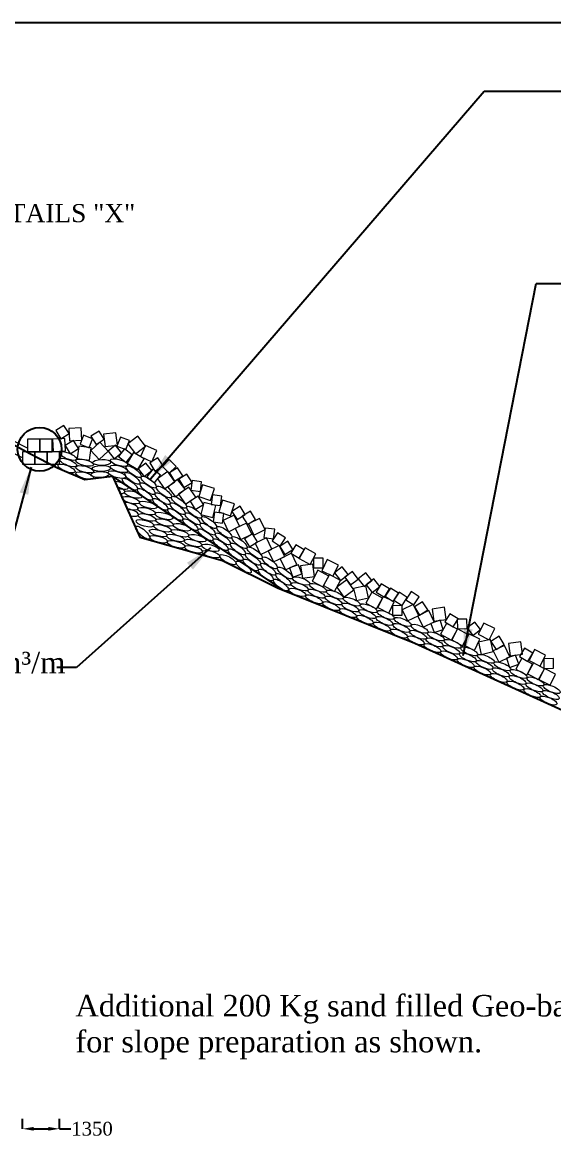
# Model space of a CAD drawing. Header units: metres. Extents: x -1354 to 3686, y -9962 to -7697.
# Drawn here: x -264.16 to -244.85, y -9553.68 to -9512.88 of the extents above; entities that cross this region are included whole.
import ezdxf

# ---------------------------------------------------------------- set-up
doc = ezdxf.new("R2010")
doc.units = ezdxf.units.M
doc.layers.add('LINE', color=7, linetype='Continuous')
doc.styles.get("Standard").update_dxf_attribs({"font": 'times.ttf'})
doc.dimstyles.get("Standard").update_dxf_attribs({"dimtxt": 0.5, "dimasz": 0.4075, "dimexe": 0.364, "dimexo": 0.219, "dimgap": 0.09, "dimtad": 0, "dimdec": 0, "dimlfac": 1000, "dimzin": 0, "dimdsep": 46, "dimtxsty": 'Standard', "dimcen": 0.09, "dimadec": 0, "dimazin": 0, "dimtfac": 1, "dimtdec": 0, "dimtofl": 0, "dimtmove": 0, "dimatfit": 3, "dimfxl": 1, "dimtolj": 1, "dimtzin": 0, "dimarcsym": 0})

# ---------------------------------------------------------------- blocks, each defined once
blk = doc.blocks.new('*D463')
at = {"color": 0, "lineweight": -2, "ltscale": 0.5}
for p, q in [((-264.159, -9553.071), (-264.159, -9552.707)), ((-263.752, -9553.071), (-263.217, -9553.071)), ((-262.809, -9553.071), (-262.809, -9552.707)), ((-262.809, -9553.071), (-262.402, -9553.071))]:
    blk.add_line(p, q, dxfattribs=at)
at = {"color": 0, "linetype": 'Continuous', "lineweight": -3, "ltscale": 0.5}
for points in [[(-263.752, -9553.003), (-263.752, -9553.139), (-264.159, -9553.071)], [(-263.217, -9553.003), (-263.217, -9553.139), (-262.809, -9553.071)]]:
    blk.add_solid(points, dxfattribs=at)
at = {"layer": 'Defpoints', "color": 0, "linetype": 'Continuous', "lineweight": -3, "ltscale": 0.5}
for p in [(-264.159, -9553.071), (-262.809, -9553.071), (-262.809, -9553.071)]:
    blk.add_point(p, dxfattribs=at)
at = {"color": 0, "linetype": 'Continuous', "lineweight": -3, "ltscale": 0.5, "insert": (-261.63, -9553.071), "char_height": 0.5, "attachment_point": 5}
blk.add_mtext('\\A1;1350', dxfattribs=at)

msp = doc.modelspace()

# ---------------------------------------------------------------- linework, layer by layer
at = {"linetype": 'ByBlock', "lineweight": 13, "ltscale": 0.5}
for p, q in [((-263.976258, -9528.345071), (-267.88975, -9526.388325)), ((-264.159459, -9528.700684), (-267.984177, -9526.788325))]:
    msp.add_line(p, q, dxfattribs=at)
at = {"color": 0, "linetype": 'Continuous', "lineweight": -3, "ltscale": 0.5}
msp.add_line((-254.691781, -9533.496305), (-260.88975, -9529.364325), dxfattribs=at)
at = {"color": 3, "linetype": 'Continuous', "lineweight": -3, "ltscale": 0.5}
msp.add_lwpolyline([(-265.88975, -9527.451325), (-263.88975, -9528.544325), (-262.88975, -9529.064325), (-261.88975, -9529.484325), (-260.88975, -9529.364325), (-259.88975, -9531.584325), (-256.88975, -9532.426325), (-254.88975, -9533.416325), (-249.88975, -9535.436325), (-243.88975, -9538.156325), (-239.88975, -9539.246325), (-235.88975, -9540.026325), (-231.88975, -9543.566325), (-227.88975, -9547.116325), (-222.88975, -9550.656325), (-217.88975, -9551.436325), (-212.88975, -9551.326325), (-207.88975, -9550.846325), (-202.88975, -9550.206325), (-196.88975, -9549.216325), (-190.88975, -9548.196325)], dxfattribs=at)
at = {"linetype": 'ByBlock', "lineweight": 18, "ltscale": 0.5}
for points in [[(-263.976258, -9528.476325), (-263.526258, -9528.476325), (-263.526258, -9528.026325), (-263.976258, -9528.026325)], [(-263.526258, -9528.476325), (-263.076258, -9528.476325), (-263.076258, -9528.026325), (-263.526258, -9528.026325)], [(-264.159459, -9528.926325), (-263.709459, -9528.926325), (-263.709459, -9528.476325), (-264.159459, -9528.476325)], [(-263.709459, -9528.926325), (-263.259459, -9528.926325), (-263.259459, -9528.476325), (-263.709459, -9528.476325)], [(-263.259459, -9528.926325), (-262.809459, -9528.926325), (-262.809459, -9528.476325), (-263.259459, -9528.476325)]]:
    msp.add_lwpolyline(points, close=True, dxfattribs=at)
at = {"color": 0, "linetype": 'ByBlock', "lineweight": 15, "ltscale": 0.5}
for centre, major_axis in [((-262.500445, -9528.633335), (0.309014, -0.123432)), ((-262.556731, -9529.084991), (0.309014, -0.123432)), ((-262.4959, -9528.872258), (0.309014, -0.123432)), ((-261.897709, -9528.874384), (0.323352, -0.078537)), ((-261.893164, -9529.113307), (0.323352, -0.078537)), ((-261.290466, -9529.082656), (0.332691, 0.006464)), ((-261.274151, -9528.86436), (0.332691, 0.006464)), ((-260.655131, -9529.100355), (0.321267, -0.086675)), ((-260.643882, -9528.872656), (0.321267, -0.086675)), ((-260.112054, -9529.20443), (0.268997, -0.19587)), ((-261.894072, -9529.341798), (0.321338, -0.086412)), ((-261.345267, -9529.306328), (0.332691, 0.006464)), ((-260.719361, -9529.307538), (0.321267, -0.086675)), ((-260.254859, -9529.656219), (0.268997, -0.19587)), ((-260.159658, -9529.444181), (0.268997, -0.19587)), ((-259.568591, -9529.58235), (0.268997, -0.19587)), ((-259.700233, -9530.025697), (0.268997, -0.19587)), ((-259.612713, -9529.817897), (0.268997, -0.19587)), ((-259.012756, -9529.942623), (0.268997, -0.19587)), ((-260.220175, -9530.235476), (0.321338, -0.086412)), ((-260.128617, -9530.032113), (0.321338, -0.086412)), ((-259.15017, -9530.388419), (0.268997, -0.19587)), ((-259.063639, -9530.181282), (0.268997, -0.19587)), ((-258.465279, -9530.309749), (0.268997, -0.19587)), ((-259.643635, -9530.63515), (0.321338, -0.086412)), ((-259.588432, -9530.411027), (0.321338, -0.086412)), ((-259.011891, -9530.810701), (0.321338, -0.086412)), ((-258.602465, -9530.756175), (0.268997, -0.19587)), ((-258.516161, -9530.548408), (0.268997, -0.19587)), ((-257.916204, -9530.675552), (0.268997, -0.19587)), ((-259.704351, -9531.077106), (0.321338, -0.086412)), ((-259.62948, -9530.862618), (0.321338, -0.086412)), ((-258.994384, -9531.045188), (0.321338, -0.086412)), ((-258.362641, -9531.220738), (0.321338, -0.086412)), ((-258.053847, -9531.124427), (0.268997, -0.19587)), ((-257.967087, -9530.91421), (0.268997, -0.19587)), ((-257.422574, -9531.287694), (0.268997, -0.19587)), ((-257.371692, -9531.049035), (0.268997, -0.19587)), ((-259.787487, -9531.416262), (0.245884, -0.224201)), ((-259.22652, -9531.430094), (0.321338, -0.086412)), ((-259.06851, -9531.257093), (0.321338, -0.086412)), ((-258.590679, -9531.610082), (0.321338, -0.086412)), ((-258.433414, -9531.439663), (0.321338, -0.086412)), ((-257.80167, -9531.615214), (0.321338, -0.086412)), ((-257.502035, -9531.495692), (0.268997, -0.19587)), ((-256.8735, -9531.641576), (0.268997, -0.19587)), ((-256.822618, -9531.402918), (0.268997, -0.19587)), ((-259.210876, -9531.658456), (0.321338, -0.086412)), ((-258.575035, -9531.838443), (0.321338, -0.086412)), ((-257.955583, -9531.792651), (0.321338, -0.086412)), ((-257.939939, -9532.021013), (0.321338, -0.086412)), ((-257.32384, -9531.968202), (0.321338, -0.086412)), ((-256.95258, -9531.854144), (0.268997, -0.19587)), ((-256.326403, -9532.008173), (0.268997, -0.19587)), ((-256.267475, -9531.777428), (0.268997, -0.19587)), ((-257.308195, -9532.196563), (0.321338, -0.086412)), ((-256.689216, -9532.397591), (0.292804, -0.158085)), ((-256.412326, -9532.219218), (0.268997, -0.19587)), ((-255.777328, -9532.381061), (0.268997, -0.19587)), ((-255.7184, -9532.150315), (0.268997, -0.19587)), ((-255.166512, -9532.514396), (0.268997, -0.19587)), ((-256.117682, -9532.667673), (0.268997, -0.19587)), ((-255.861655, -9532.590384), (0.268997, -0.19587)), ((-255.22544, -9532.745141), (0.268997, -0.19587)), ((-254.619111, -9532.881886), (0.268997, -0.19587)), ((-255.31106, -9532.952842), (0.268997, -0.19587)), ((-254.760465, -9533.31967), (0.268997, -0.19587)), ((-254.678039, -9533.112632), (0.268997, -0.19587)), ((-254.029207, -9533.169813), (0.313968, -0.110222)), ((-254.169189, -9533.587234), (0.313968, -0.110222)), ((-254.082771, -9533.382182), (0.313968, -0.110222)), ((-253.467424, -9533.632998), (0.306829, -0.128766)), ((-253.41386, -9533.420629), (0.306829, -0.128766)), ((-252.798431, -9533.668459), (0.306829, -0.128766)), ((-253.553842, -9533.83805), (0.306829, -0.128766)), ((-252.938413, -9534.08588), (0.306829, -0.128766)), ((-252.851995, -9533.880828), (0.306829, -0.128766)), ((-252.186355, -9533.92268), (0.306829, -0.128766)), ((-252.326337, -9534.340101), (0.306829, -0.128766)), ((-252.239919, -9534.135049), (0.306829, -0.128766)), ((-251.623299, -9534.376621), (0.306829, -0.128766)), ((-251.569735, -9534.164252), (0.306829, -0.128766)), ((-250.951699, -9534.40397), (0.306829, -0.128766)), ((-251.709717, -9534.581673), (0.306829, -0.128766)), ((-251.089073, -9534.827252), (0.306829, -0.128766)), ((-251.002655, -9534.6222), (0.306829, -0.128766)), ((-250.386035, -9534.876122), (0.306829, -0.128766)), ((-250.335078, -9534.657893), (0.306829, -0.128766)), ((-249.722779, -9534.908802), (0.306829, -0.128766)), ((-250.472453, -9535.081174), (0.306829, -0.128766)), ((-249.773735, -9535.127032), (0.306829, -0.128766)), ((-249.126869, -9535.185273), (0.306829, -0.128766)), ((-249.852629, -9535.332017), (0.306829, -0.128766)), ((-249.256719, -9535.608488), (0.306829, -0.128766)), ((-249.177825, -9535.403502), (0.306829, -0.128766)), ((-248.570443, -9535.672921), (0.306829, -0.128766)), ((-248.519486, -9535.454691), (0.306829, -0.128766)), ((-247.914487, -9535.727917), (0.306829, -0.128766)), ((-248.649336, -9535.877906), (0.306829, -0.128766)), ((-247.965444, -9535.946146), (0.306829, -0.128766)), ((-247.309935, -9536.000811), (0.306829, -0.128766)), ((-248.044337, -9536.151132), (0.306829, -0.128766)), ((-247.439786, -9536.424027), (0.306829, -0.128766)), ((-247.360892, -9536.219041), (0.306829, -0.128766)), ((-246.765504, -9536.488856), (0.306829, -0.128766)), ((-246.714547, -9536.270627), (0.306829, -0.128766)), ((-246.121244, -9536.550243), (0.306829, -0.128766)), ((-246.844397, -9536.693842), (0.306829, -0.128766)), ((-246.158121, -9536.767545), (0.306829, -0.128766)), ((-245.510509, -9536.81986), (0.306829, -0.128766)), ((-246.237014, -9536.972531), (0.306829, -0.128766)), ((-245.626279, -9537.242148), (0.306829, -0.128766)), ((-245.547386, -9537.037162), (0.306829, -0.128766)), ((-244.954903, -9537.313534), (0.306829, -0.128766)), ((-244.918026, -9537.096231), (0.306829, -0.128766)), ((-245.033796, -9537.518519), (0.306829, -0.128766))]:
    msp.add_ellipse(centre, major_axis=major_axis, ratio=0.329715771, dxfattribs=at)
for centre, start_param, end_param in [((-260.627233, -9529.699918), 4.585476007, 8.5080869), ((-260.760361, -9529.856563), 5.297149095, 7.796413811), ((-260.278731, -9530.45258), 4.55022188, 8.543341027), ((-260.265321, -9530.68263), 4.871191672, 8.222371235)]:
    msp.add_ellipse(centre, major_axis=(0.321338, -0.086412), ratio=0.329715771, start_param=start_param, end_param=end_param, dxfattribs=at)
at = {"layer": 'LINE', "color": 0, "linetype": 'ByBlock', "lineweight": -3, "ltscale": 0.5}
msp.add_lwpolyline([(-304.832829, -9512.884971), (-186.182479, -9512.884971), (-186.182479, -9594.588503), (-304.832829, -9594.588503)], close=True, dxfattribs=at)
at = {"layer": 'LINE', "color": 0, "linetype": 'ByBlock', "lineweight": 18, "ltscale": 0.5}
for points in [[(-262.761462, -9528.00301), (-262.464938, -9527.81707), (-262.650879, -9527.520546), (-262.947402, -9527.706487), (-262.761462, -9528.00301)], [(-262.452314, -9528.078228), (-262.003008, -9528.053241), (-262.027995, -9527.603935), (-262.477301, -9527.628922), (-262.452314, -9528.078228)], [(-261.482452, -9528.212076), (-261.185929, -9528.026136), (-261.371869, -9527.729612), (-261.668393, -9527.915553), (-261.482452, -9528.212076)], [(-260.760881, -9527.787498), (-261.207594, -9527.841789), (-261.153304, -9528.288502), (-260.706591, -9528.234211), (-260.760881, -9527.787498)], [(-263.041975, -9528.469306), (-262.592669, -9528.444319), (-262.617656, -9527.995013), (-263.066962, -9528.02), (-263.041975, -9528.469306)], [(-262.419028, -9528.550634), (-262.122505, -9528.364693), (-262.308446, -9528.06817), (-262.604969, -9528.25411), (-262.419028, -9528.550634)], [(-262.064463, -9528.204039), (-261.737866, -9528.329872), (-261.612032, -9528.003275), (-261.93863, -9527.877441), (-262.064463, -9528.204039)], [(-261.042362, -9528.459186), (-261.345849, -9528.126928), (-261.678107, -9528.430415), (-261.37462, -9528.762673), (-261.042362, -9528.459186)], [(-260.723928, -9528.271378), (-260.397331, -9528.397212), (-260.271497, -9528.070614), (-260.598095, -9527.944781), (-260.723928, -9528.271378)], [(-260.046892, -9528.548192), (-259.691848, -9528.271708), (-259.968332, -9527.916664), (-260.323376, -9528.193148), (-260.046892, -9528.548192)], [(-261.666485, -9528.335817), (-262.112672, -9528.277357), (-262.171132, -9528.723543), (-261.724945, -9528.782003), (-261.666485, -9528.335817)], [(-260.556195, -9528.516158), (-260.775567, -9528.243439), (-261.048287, -9528.462811), (-260.828914, -9528.73553), (-260.556195, -9528.516158)], [(-260.384636, -9528.86674), (-260.170993, -9528.58951), (-260.448223, -9528.375867), (-260.661866, -9528.653097), (-260.384636, -9528.86674)], [(-260.348613, -9528.8964), (-259.958688, -9529.121029), (-259.734058, -9528.731104), (-260.123983, -9528.506475), (-260.348613, -9528.8964)], [(-259.458662, -9528.839404), (-259.275489, -9528.428372), (-259.686521, -9528.245199), (-259.869694, -9528.656231), (-259.458662, -9528.839404)], [(-259.949164, -9529.103154), (-259.733807, -9529.379055), (-259.457906, -9529.163698), (-259.673263, -9528.887797), (-259.949164, -9529.103154)], [(-259.344574, -9529.179767), (-259.048051, -9528.993826), (-259.233991, -9528.697303), (-259.530515, -9528.883243), (-259.344574, -9529.179767)], [(-258.822468, -9529.258097), (-258.575944, -9529.00965), (-258.82439, -9528.763126), (-259.070915, -9529.011572), (-258.822468, -9529.258097)], [(-259.3558, -9529.606513), (-259.143737, -9529.328072), (-259.422179, -9529.116009), (-259.634241, -9529.39445), (-259.3558, -9529.606513)], [(-258.623737, -9529.571197), (-258.879913, -9529.201232), (-259.249878, -9529.457408), (-258.993701, -9529.827373), (-258.623737, -9529.571197)], [(-258.627339, -9529.544177), (-258.330816, -9529.358236), (-258.516756, -9529.061713), (-258.81328, -9529.247653), (-258.627339, -9529.544177)], [(-258.290981, -9529.775717), (-257.994457, -9529.589776), (-258.180398, -9529.293253), (-258.476921, -9529.479193), (-258.290981, -9529.775717)], [(-258.875153, -9529.759421), (-258.5992, -9530.114878), (-258.243743, -9529.838925), (-258.519695, -9529.483468), (-258.875153, -9529.759421)], [(-257.857375, -9530.1298), (-258.113551, -9529.759835), (-258.483516, -9530.016011), (-258.22734, -9530.385976), (-257.857375, -9530.1298)], [(-257.991585, -9529.525309), (-258.038904, -9529.872096), (-257.692118, -9529.919415), (-257.644799, -9529.572628), (-257.991585, -9529.525309)], [(-257.326162, -9530.243948), (-257.183381, -9529.8172), (-257.610128, -9529.674419), (-257.752909, -9530.101167), (-257.326162, -9530.243948)], [(-257.876026, -9530.575329), (-257.579503, -9530.389389), (-257.765443, -9530.092865), (-258.061967, -9530.278806), (-257.876026, -9530.575329)], [(-257.256364, -9530.042028), (-257.303683, -9530.388814), (-256.956896, -9530.436133), (-256.909577, -9530.089347), (-257.256364, -9530.042028)], [(-256.597794, -9530.801127), (-256.455013, -9530.37438), (-256.881761, -9530.231598), (-257.024542, -9530.658346), (-256.597794, -9530.801127)], [(-257.673823, -9530.761517), (-257.237451, -9530.871425), (-257.127543, -9530.435054), (-257.563915, -9530.325146), (-257.673823, -9530.761517)], [(-256.359352, -9530.943009), (-256.062829, -9530.757068), (-256.248769, -9530.460545), (-256.545293, -9530.646485), (-256.359352, -9530.943009)], [(-255.981908, -9531.12022), (-255.685385, -9530.934279), (-255.871325, -9530.637756), (-256.167848, -9530.823696), (-255.981908, -9531.12022)], [(-257.18343, -9530.672348), (-257.230749, -9531.019134), (-256.883963, -9531.066453), (-256.836644, -9530.719667), (-257.18343, -9530.672348)], [(-256.866922, -9530.977252), (-256.670563, -9531.382151), (-256.265664, -9531.185792), (-256.462024, -9530.780893), (-256.866922, -9530.977252)], [(-256.422428, -9531.262643), (-256.226069, -9531.667542), (-255.82117, -9531.471183), (-256.017529, -9531.066284), (-256.422428, -9531.262643)], [(-255.941543, -9531.098847), (-255.745184, -9531.503745), (-255.340285, -9531.307386), (-255.536644, -9530.902487), (-255.941543, -9531.098847)], [(-255.90635, -9531.937484), (-255.609827, -9531.751543), (-255.795767, -9531.45502), (-256.09229, -9531.640961), (-255.90635, -9531.937484)], [(-255.334016, -9531.248135), (-255.381335, -9531.594921), (-255.034548, -9531.64224), (-254.987229, -9531.295454), (-255.334016, -9531.248135)], [(-254.597252, -9531.609988), (-254.890334, -9531.418669), (-255.081653, -9531.711751), (-254.78857, -9531.90307), (-254.597252, -9531.609988)], [(-255.696072, -9531.804592), (-255.499713, -9532.20949), (-255.094814, -9532.013131), (-255.291173, -9531.608232), (-255.696072, -9531.804592)], [(-255.227213, -9532.077662), (-255.030854, -9532.48256), (-254.625955, -9532.286201), (-254.822314, -9531.881302), (-255.227213, -9532.077662)], [(-254.62143, -9532.214058), (-254.324907, -9532.028118), (-254.510847, -9531.731594), (-254.80737, -9531.917535), (-254.62143, -9532.214058)], [(-254.102851, -9532.341246), (-253.921537, -9532.041871), (-254.220912, -9531.860557), (-254.402226, -9532.159931), (-254.102851, -9532.341246)], [(-254.787482, -9532.363619), (-254.591123, -9532.768518), (-254.186224, -9532.572158), (-254.382583, -9532.16726), (-254.787482, -9532.363619)], [(-253.488034, -9532.181767), (-253.883159, -9531.966415), (-254.098511, -9532.36154), (-253.703386, -9532.576892), (-253.488034, -9532.181767)], [(-254.449167, -9532.700518), (-254.335574, -9533.031571), (-254.00452, -9532.917978), (-254.118114, -9532.586924), (-254.449167, -9532.700518)], [(-253.537118, -9533.007162), (-253.601373, -9532.561773), (-254.046762, -9532.626029), (-253.982506, -9533.071418), (-253.537118, -9533.007162)], [(-253.222792, -9532.69314), (-253.228226, -9532.343182), (-253.578184, -9532.348616), (-253.57275, -9532.698574), (-253.222792, -9532.69314)], [(-252.674669, -9532.595776), (-253.078159, -9532.396538), (-253.277397, -9532.800028), (-252.873907, -9532.999266), (-252.674669, -9532.595776)], [(-252.535492, -9532.663295), (-252.813156, -9532.876374), (-252.600077, -9533.154038), (-252.322413, -9532.940959), (-252.535492, -9532.663295)], [(-253.022123, -9532.993895), (-253.417248, -9532.778543), (-253.6326, -9533.173668), (-253.237475, -9533.38902), (-253.022123, -9532.993895)], [(-252.60029, -9533.153808), (-252.995414, -9532.938456), (-253.210766, -9533.333581), (-252.815642, -9533.548933), (-252.60029, -9533.153808)], [(-252.165311, -9532.822886), (-252.442975, -9533.035965), (-252.229896, -9533.313629), (-251.952232, -9533.100551), (-252.165311, -9532.822886)], [(-251.672953, -9532.876326), (-251.950617, -9533.089405), (-251.737539, -9533.367069), (-251.459874, -9533.153991), (-251.672953, -9532.876326)], [(-251.383677, -9533.094159), (-251.661341, -9533.307238), (-251.448263, -9533.584902), (-251.170598, -9533.371823), (-251.383677, -9533.094159)], [(-252.735307, -9533.396864), (-252.470758, -9533.760888), (-252.106734, -9533.496339), (-252.371283, -9533.132315), (-252.735307, -9533.396864)], [(-252.021123, -9533.886685), (-251.581912, -9533.788738), (-251.679859, -9533.349527), (-252.11907, -9533.447474), (-252.021123, -9533.886685)], [(-250.995537, -9533.754755), (-250.814223, -9533.455381), (-251.113597, -9533.274067), (-251.294912, -9533.573441), (-250.995537, -9533.754755)], [(-250.488982, -9533.618853), (-250.782064, -9533.427534), (-250.973382, -9533.720617), (-250.6803, -9533.911935), (-250.488982, -9533.618853)], [(-251.067369, -9533.793442), (-251.462493, -9533.57809), (-251.677845, -9533.973214), (-251.282721, -9534.188566), (-251.067369, -9533.793442)], [(-250.643256, -9533.932503), (-251.046746, -9533.733265), (-251.245984, -9534.136755), (-250.842494, -9534.335993), (-250.643256, -9533.932503)], [(-250.168044, -9533.770994), (-250.461126, -9533.579676), (-250.652445, -9533.872758), (-250.359362, -9534.064077), (-250.168044, -9533.770994)], [(-249.736626, -9533.750532), (-250.029708, -9533.559214), (-250.221026, -9533.852296), (-249.927944, -9534.043615), (-249.736626, -9533.750532)], [(-250.354551, -9534.413866), (-250.359985, -9534.063909), (-250.709942, -9534.069343), (-250.704508, -9534.4193), (-250.354551, -9534.413866)], [(-250.356232, -9534.216882), (-250.159872, -9534.621781), (-249.754974, -9534.425422), (-249.951333, -9534.020523), (-250.356232, -9534.216882)], [(-249.723182, -9534.411288), (-249.426659, -9534.225347), (-249.612599, -9533.928824), (-249.909123, -9534.114764), (-249.723182, -9534.411288)], [(-249.790599, -9534.444863), (-249.59424, -9534.849762), (-249.189341, -9534.653403), (-249.3857, -9534.248504), (-249.790599, -9534.444863)], [(-248.752926, -9534.571886), (-248.817182, -9534.126498), (-249.26257, -9534.190753), (-249.198315, -9534.636142), (-248.752926, -9534.571886)], [(-249.30746, -9534.714349), (-249.193866, -9535.045403), (-248.862813, -9534.931809), (-248.976406, -9534.600756), (-249.30746, -9534.714349)], [(-248.348934, -9534.927865), (-248.744059, -9534.712513), (-248.959411, -9535.107638), (-248.564286, -9535.32299), (-248.348934, -9534.927865)], [(-248.505886, -9534.843288), (-248.324572, -9534.543913), (-248.623946, -9534.362599), (-248.805261, -9534.661974), (-248.505886, -9534.843288)], [(-247.996455, -9534.90411), (-248.001889, -9534.554152), (-248.351846, -9534.559586), (-248.346412, -9534.909544), (-247.996455, -9534.90411)], [(-247.716808, -9534.662657), (-247.994472, -9534.875736), (-247.781393, -9535.153401), (-247.503729, -9534.940322), (-247.716808, -9534.662657)], [(-246.98853, -9534.902898), (-247.39202, -9534.703661), (-247.591258, -9535.107151), (-247.187768, -9535.306389), (-246.98853, -9534.902898)], [(-247.944757, -9535.129133), (-248.339881, -9534.913781), (-248.555233, -9535.308905), (-248.160109, -9535.524257), (-247.944757, -9535.129133)], [(-247.526362, -9535.2909), (-247.929852, -9535.091662), (-248.12909, -9535.495152), (-247.7256, -9535.69439), (-247.526362, -9535.2909)], [(-247.483893, -9535.836714), (-247.044682, -9535.738767), (-247.142629, -9535.299556), (-247.58184, -9535.397503), (-247.483893, -9535.836714)], [(-246.941573, -9535.661365), (-246.64505, -9535.475425), (-246.83099, -9535.178901), (-247.127514, -9535.364842), (-246.941573, -9535.661365)], [(-247.043557, -9535.713747), (-246.847198, -9536.118646), (-246.442299, -9535.922287), (-246.638659, -9535.517388), (-247.043557, -9535.713747)], [(-245.981673, -9535.827394), (-246.045928, -9535.382005), (-246.491317, -9535.446261), (-246.427062, -9535.891649), (-245.981673, -9535.827394)], [(-246.563845, -9535.977903), (-246.450251, -9536.308956), (-246.119198, -9536.195363), (-246.232791, -9535.864309), (-246.563845, -9535.977903)], [(-245.788271, -9536.093001), (-245.606957, -9535.793627), (-245.906331, -9535.612312), (-246.087646, -9535.911687), (-245.788271, -9536.093001)], [(-245.141797, -9535.861871), (-245.545287, -9535.662633), (-245.744525, -9536.066123), (-245.341035, -9536.265361), (-245.141797, -9535.861871)], [(-245.611652, -9536.192975), (-246.006776, -9535.977623), (-246.222128, -9536.372747), (-245.827004, -9536.588099), (-245.611652, -9536.192975)], [(-245.186838, -9536.360569), (-245.581963, -9536.145217), (-245.797315, -9536.540342), (-245.40219, -9536.755694), (-245.186838, -9536.360569)], [(-244.781407, -9536.552235), (-245.184897, -9536.352997), (-245.384134, -9536.756487), (-244.980644, -9536.955725), (-244.781407, -9536.552235)], [(-244.852189, -9536.342783), (-244.857623, -9535.992826), (-245.207581, -9535.99826), (-245.202147, -9536.348217), (-244.852189, -9536.342783)]]:
    msp.add_lwpolyline(points, dxfattribs=at)
at = {"layer": 'LINE', "color": 0, "linetype": 'ByBlock', "lineweight": -3, "ltscale": 0.5}
msp.add_circle((-263.536138, -9528.391769), 0.797365, dxfattribs=at)

# ---------------------------------------------------------------- texts
at = {"color": 0, "linetype": 'Continuous', "lineweight": -3, "ltscale": 0.5, "insert": (-262.235428, -9548.208787), "char_height": 0.78176775, "width": 44.3343089, "attachment_point": 1}
msp.add_mtext('Additional 200 Kg sand filled Geo-bags @ 20.00 m³/m\\Pfor slope preparation as shown.', dxfattribs=at)
at = {"layer": 'LINE', "color": 0, "linetype": 'ByBlock', "lineweight": -3, "ltscale": 0.5, "insert": (-267.994956, -9519.480675), "char_height": 0.65828823, "attachment_point": 1}
msp.add_mtext('SEE DETAILS "X"', dxfattribs=at)
at = {"layer": 'LINE', "color": 0, "linetype": 'ByBlock', "lineweight": -3, "ltscale": 0.5, "insert": (-288.076447, -9535.7437), "char_height": 0.78176775, "width": 44.3343089, "attachment_point": 1}
msp.add_mtext('Additional 200 Kg sand filled Geo-bags @ 4.00 m³/m\\Pfor slope preparation as shown.', dxfattribs=at)

# ---------------------------------------------------------------- dimensions: what is measured, and where the dimension line sits
at = {"color": 0, "linetype": 'Continuous', "lineweight": -3, "ltscale": 0.5}
dim = msp.add_linear_dim(base=(-262.809459, -9553.070895), p1=(-264.159459, -9553.070895), p2=(-262.809459, -9553.070895), dimstyle='Standard', override={"dimfxl": 0.15, "dimfxlon": 1}, dxfattribs=at)
dim.commit()
dim.dimension.update_dxf_attribs({"geometry": '*D463', "text_midpoint": (-261.630092, -9553.070895)})

# ---------------------------------------------------------------- leaders
for points in [[(-259.499263, -9529.463518), (-247.379353, -9515.382049), (-243.86038, -9515.383683)], [(-248.142406, -9535.882867), (-245.479815, -9522.36181), (-243.567343, -9522.36181)], [(-263.842128, -9529.033217), (-265.037661, -9533.455549), (-266.341094, -9533.455549)], [(-257.32384, -9531.968202), (-262.19351, -9536.313644), (-262.911054, -9536.313644)]]:
    msp.add_leader(points, dimstyle='Standard', override={"dimasz": 1, "dimfxl": 0.15, "dimfxlon": 1}, dxfattribs=at)

doc.saveas('drawing.dxf')
